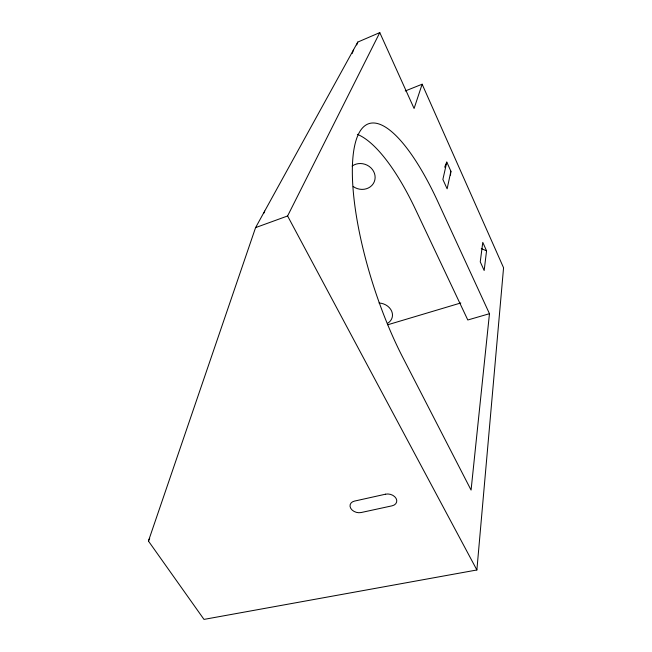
<?xml version="1.0" encoding="UTF-8"?>
<svg xmlns="http://www.w3.org/2000/svg" width="652" height="652" viewBox="0 0 652 652"><rect width="100%" height="100%" fill="white"/><g stroke="black" fill="none" stroke-linecap="round" stroke-linejoin="round"><path stroke-width="0.98" d="M422.137 84.222L414.085 108.476L379.782 32.6L357.769 42.087L255.584 227.613L148.436 541.054L203.986 619.4L476.881 569.978L503.564 267.76L422.137 84.222L405.242 90.978M489.465 313.702L471.078 490.084L402.634 357.109A155.453 45.241 72.2 0 1 354.827 144.964A155.453 45.241 72.2 0 1 437.842 201.655L489.465 313.702L467.802 319.985L415.503 209.382A153.693 48.541 72.2 0 0 357.361 134.336M486.555 250.792L484.167 270.49L480.255 261.851L482.773 242.365L486.555 250.792A77.335 68.721 -2.2 0 1 481.29 248.518M450.899 171.231L447.133 188.844L442.871 179.447L446.799 162.095L450.899 171.231A91.956 81.484 -5.5 0 0 450.491 175.127M264.036 212.992L264.696 211.069M352.21 53.464L353.604 49.65M356.725 44.955L357.769 42.087M148.436 541.054L149.699 538.381M255.584 227.613L287.597 215.975L379.782 32.6M387.761 324.761L460.801 302.96M287.597 215.975L476.881 569.978M379.04 303.009A13.097 10.856 15.6 0 1 391.656 311.151A13.097 10.856 15.6 0 1 387.72 323.221M352.113 166.073A14.124 12.747 21.1 0 1 370.972 167.898A14.124 12.747 21.1 0 1 371.917 185.388A14.124 12.747 21.1 0 1 353.213 186.545M444.688 167.214A77.335 68.721 -2.2 0 1 446.799 162.095M385.536 494.192L354.468 501.103A7.946 5.721 16 0 0 350.76 508.364A7.946 5.721 16 0 0 361.11 512.537L392.072 505.822A8.077 5.868 14.4 0 0 396.082 498.413A8.077 5.868 14.4 0 0 385.536 494.192"/></g></svg>
